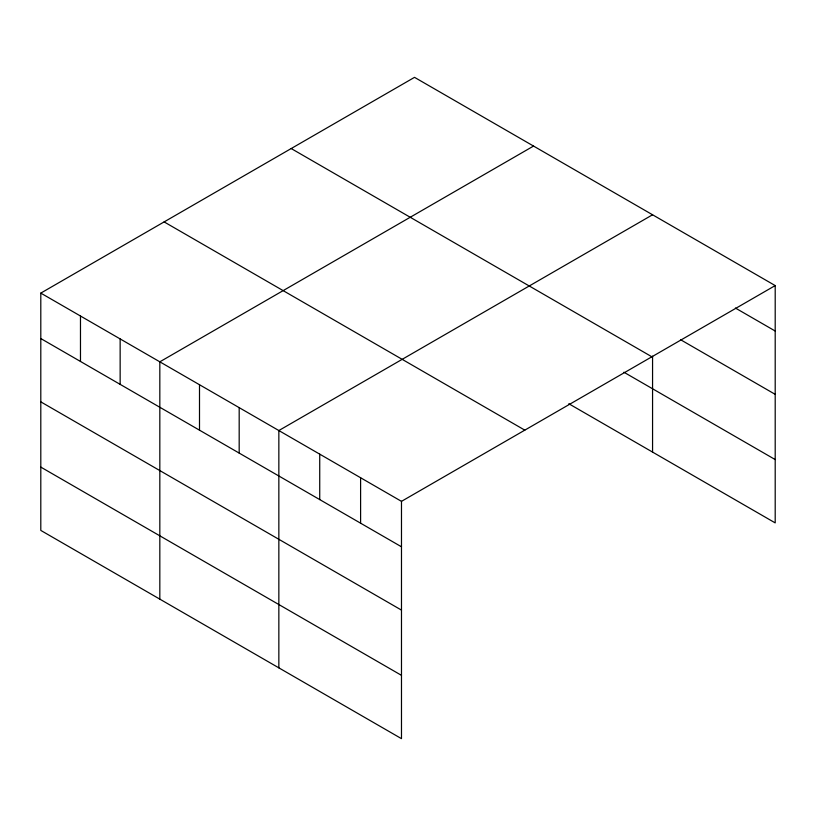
<?xml version="1.0" encoding="UTF-8"?>
<svg xmlns="http://www.w3.org/2000/svg" width="816" height="816" viewBox="0 0 816 816"><rect width="100%" height="100%" fill="white"/><g stroke="black" fill="none" stroke-linecap="round" stroke-linejoin="round"><path stroke-width="1.22" d="M40.8 293.107L401.482 501.35L401.482 738.653L40.8 530.42L40.8 293.107L414.518 77.347L775.2 285.58L775.2 522.893L568.813 403.736M533.542 146.064L159.824 361.825L159.824 599.138M652.565 214.781L278.848 430.542L278.848 667.855M401.482 501.35L775.2 285.58M735.4 308.04L775.2 331.021M680.534 339.691L775.2 394.342M291.19 148.543L651.872 356.786M623.914 372.229L775.2 459.571M164.128 221.911L524.81 430.144M40.8 338.548L401.482 546.791M40.8 401.86L401.482 610.103M40.8 467.099L401.482 675.342M652.565 356.153L652.565 452.095M360.601 477.748L360.601 523.189M319.729 454.145L319.729 499.586M239.18 407.643L239.18 453.084M199.502 384.734L199.502 430.175M120.146 338.926L120.146 384.356M80.478 316.016L80.478 361.457"/></g></svg>
